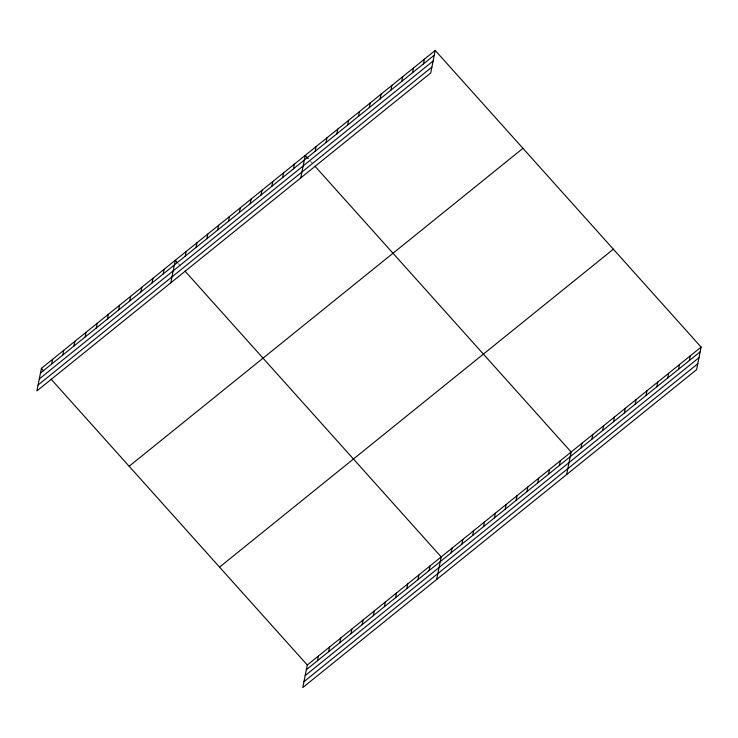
<?xml version="1.0" encoding="UTF-8"?>
<svg xmlns="http://www.w3.org/2000/svg" width="738" height="738" viewBox="0 0 738 738"><rect width="100%" height="100%" fill="white"/><g stroke="black" fill="none" stroke-linecap="round" stroke-linejoin="round"><path stroke-width="0.55" stroke-dasharray="3.69 2.77" d="M310.514 161.207L312.755 163.716M178.301 263.614L180.552 266.123"/><path stroke-width="1.11" d="M435.217 50.442L41.402 368.354L36.9 390.909L430.715 72.988L435.217 50.442L701.1 347.091L696.598 369.646L302.783 687.558L307.285 665.012L701.1 347.091M51.623 364.055L52.564 359.351M62.785 355.052L63.726 350.338M73.938 346.039L74.879 341.334M85.101 337.035L86.042 332.321M96.254 328.023L97.195 323.318M107.416 319.019L108.357 314.305M118.569 310.015L119.51 305.301M129.731 301.003L130.672 296.298M140.884 291.999L141.825 287.285M152.046 282.986L152.987 278.281M163.199 273.983L164.14 269.269M170.801 282.811L175.303 260.265L177.554 262.774M185.192 256.234L186.133 251.52M196.022 247.488L196.963 242.784M206.852 238.743L207.793 234.038M217.682 230.007L218.623 225.293M228.512 221.262L229.453 216.548M239.343 212.516L240.284 207.812M250.173 203.771L251.114 199.066M261.003 195.035L261.944 190.321M271.833 186.29L272.774 181.585M282.663 177.544L283.604 172.84M293.493 168.808L294.434 164.094M300.753 177.904L305.264 155.349L308.263 158.698M315.154 151.318L316.095 146.613M325.984 142.572L326.916 137.868M336.805 133.836L337.746 129.122M347.635 125.091L348.576 120.386M358.465 116.346L359.406 111.641M369.295 107.61L370.236 102.896M380.125 98.864L381.066 94.15M390.956 90.119L391.896 85.414M401.786 81.383L402.727 76.669M412.616 72.638L413.557 67.924M423.446 63.892L424.387 59.188M317.506 660.713L318.447 655.999M328.659 651.7L329.6 646.995M339.821 642.697L340.762 637.983M350.974 633.684L351.915 628.979M362.137 624.68L363.078 619.966M373.299 615.667L374.24 610.963M384.452 606.664L385.393 601.959M395.614 597.66L396.555 592.946M406.767 588.647L407.708 583.942M417.929 579.644L418.87 574.93M429.082 570.631L430.023 565.926M436.675 579.468L441.186 556.913L185.053 271.141M451.075 552.882L452.016 548.177M461.905 544.137L462.846 539.432M472.735 535.401L473.676 530.687M483.565 526.655L484.506 521.95M494.395 517.91L495.336 513.205M505.226 509.174L506.167 504.46M516.056 500.429L516.997 495.715M526.886 491.683L527.827 486.979M537.707 482.947L538.648 478.233M548.537 474.202L549.478 469.488M559.367 465.457L560.308 460.752M566.636 474.552L571.138 452.007L315.006 166.234M581.027 447.975L581.968 443.261M591.858 439.23L592.798 434.525M602.688 430.485L603.629 425.78M613.518 421.749L614.459 417.035M624.348 413.003L625.289 408.289M635.178 404.258L636.119 399.553M646.008 395.513L646.949 390.808M656.838 386.777L657.779 382.063M667.669 378.031L668.61 373.327M678.499 369.286L679.44 364.581M689.329 360.55L690.27 355.836M40.461 373.068L434.276 55.147M39.289 378.954L433.105 61.042M38.081 385.015L431.887 67.103M129.15 466.25L522.956 148.338M219.546 567.116L613.361 249.195M306.344 669.717L700.159 351.805M305.172 675.602L698.978 357.69M303.955 681.672L697.77 363.76M41.402 368.354L43.653 370.863M51.153 379.231L307.285 665.012"/></g></svg>
